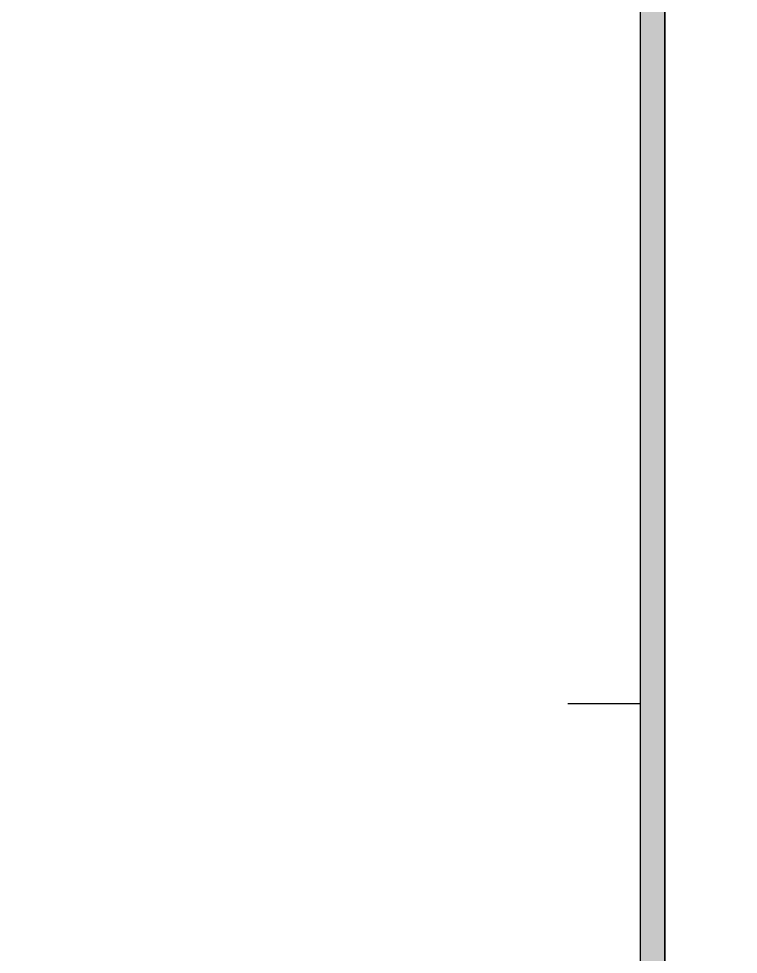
# Model space of a CAD drawing. Header units: millimetres. Extents: x -114775 to 228300, y -175499 to 108657.
# Drawn here: x -101243.27 to -101219.58, y -112159.12 to -112128.33 of the extents above; entities that cross this region are included whole.
import ezdxf
from ezdxf.enums import TextEntityAlignment as Align

# ---------------------------------------------------------------- set-up
doc = ezdxf.new("R2010")
doc.units = ezdxf.units.MM
doc.header["$LTSCALE"] = 1000
doc.layers.add('W-图框', color=251, linetype='CONTINUOUS')
doc.styles.add('WORD-2', font='simhei.ttf')
doc.styles.add('WORD-3', font='')
doc.styles.get('WORD-3').set_extended_font_data('SimSun')

# ---------------------------------------------------------------- blocks, each defined once
blk = doc.blocks.new('A2 图框')
at = {"layer": 'W-图框', "linetype": 'ByBlock'}
blk.add_hatch(color=161, dxfattribs=at).paths.add_polyline_path([(-61.8, 403), (-61, 403), (-61, 3), (-61.8, 3)])
at = {"layer": 'W-图框', "color": 7}
blk.add_line((-64.2, 353), (-61.8, 353), dxfattribs=at)
at = {"layer": 'W-图框', "color": 161, "linetype": 'ByBlock'}
for points in [[(-562, 403), (-562, 3), (-61, 3), (-61, 403)], [(-61.8, 403), (-61, 403), (-61, 3), (-61.8, 3)], [(-3, 3), (-61, 3), (-61, 403), (-3, 403)], [(-3, 3), (-61, 3), (-61, 403), (-3, 403)]]:
    blk.add_lwpolyline(points, close=True, dxfattribs=at)
at = {"layer": 'W-图框', "color": 35, "lineweight": 0, "style": 'WORD-3', "width": 0.65}
blk.add_attdef('建设单位', text='', height=3, dxfattribs=at).set_placement((-32, 300.486), align=Align.MIDDLE)
at = {"layer": 'W-图框', "color": 35, "ltscale": 1000, "style": 'WORD-2'}
for tag, height, width, p in [('项目名称英文翻译', 3.5, 0.8, (-21.14, 246.277)), ('项目名称', 7, 0.7, (-41.375, 246.277)), ('项目名称', 7, 0.7, (-30.732, 246.277))]:
    blk.add_attdef(tag, text='', height=height, rotation=90, dxfattribs=dict(at, width=width)).set_placement(p, align=Align.MIDDLE)
at = {"layer": 'W-图框', "color": 35, "lineweight": 0, "style": 'WORD-2'}
for tag, p in [('2013.01.01', (-41.463, 175.996)), ('2013.03.01', (-13.424, 175.996)), ('2013.05.01', (-41.463, 168.996)), ('2013.06.01', (-13.424, 168.996)), ('2013.08.01', (-41.463, 161.996)), ('2013.09.01', (-13.424, 161.996)), ('2013.09.01', (-32, 112.996))]:
    blk.add_attdef(tag, text='', height=1.8, dxfattribs=at).set_placement(p, align=Align.MIDDLE)
at = {"layer": 'W-图框', "color": 35, "ltscale": 1000, "style": 'WORD-2', "width": 0.78}
blk.add_attdef('FS2011000', text='', height=3.5, dxfattribs=at).set_placement((-32, 11.452), align=Align.MIDDLE)

msp = doc.modelspace()

# ---------------------------------------------------------------- block references
at = {"layer": 'W-图框'}
msp.add_blockref('A2 图框', (-101160.994, -112503.868), dxfattribs=at)

doc.saveas('drawing.dxf')
